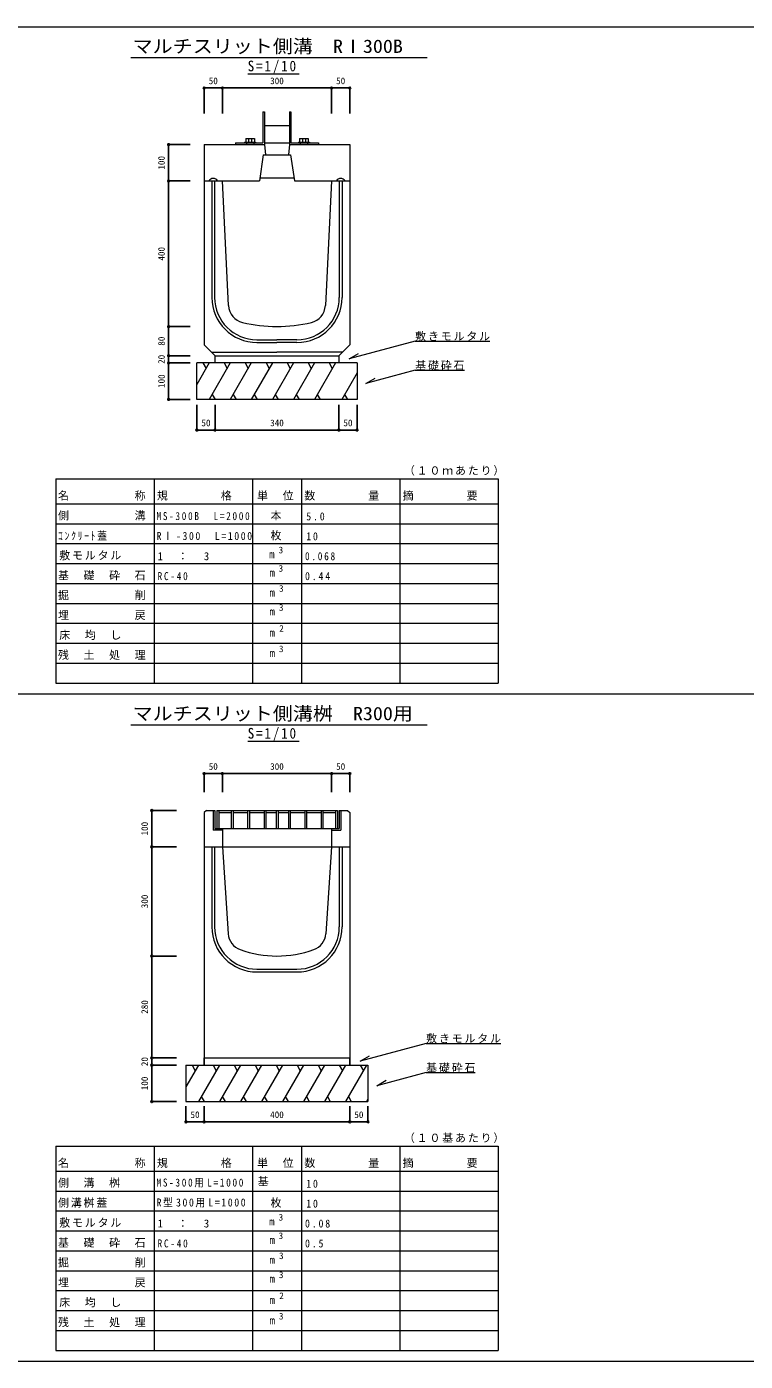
# Model space of a CAD drawing. Units: millimetres at full size, sheet at 1:10. Extents: x -4162 to 3838, y -1821 to 1845.
# Drawn here: x -849 to 1125, y -1821 to 1845 of the extents above; entities that cross this region are included whole.
import ezdxf
from ezdxf.enums import TextEntityAlignment as Align

# ---------------------------------------------------------------- set-up
doc = ezdxf.new("R2010")
doc.units = ezdxf.units.MM
doc.header["$LTSCALE"] = 10
doc.header["$PDMODE"] = 32
doc.header["$PDSIZE"] = 5
doc.linetypes.add('DASHED1', pattern=[1.8, 1.2, -0.6])
doc.linetypes.add('DASHED2', pattern=[3, 2, -1])
doc.layers.add('0-0_通り芯', color=7, linetype='Continuous', lineweight=18)
doc.layers.add('0-1_躯体', color=4, linetype='Continuous')
doc.styles.add('ＭＳ ゴシック', font='')
doc.styles.get('ＭＳ ゴシック').set_extended_font_data('MS Gothic')

msp = doc.modelspace()

# ---------------------------------------------------------------- linework, layer by layer
at = {"layer": '0-0_通り芯', "color": 2}
for p, q in [((-1517.35, 1845.46), (3838.19, 1845.46)), ((-200.31, 1611.56), (-200.31, 1526.06)), ((-200.31, 1611.56), (-195.81, 1611.56)), ((-127.81, 1611.56), (-127.81, 1573.56)), ((-127.81, 1611.56), (-123.31, 1611.56)), ((-123.31, 1611.56), (-123.31, 1526.06)), ((-195.81, 1573.56), (-195.81, 1521.56)), ((-127.81, 1573.56), (-127.81, 1521.56)), ((-275.81, 1526.06), (-200.31, 1526.06)), ((-275.81, 1526.06), (-275.81, 1521.56)), ((-250.81, 1528.06), (-250.81, 1526.06)), ((-250.81, 1528.06), (-220.81, 1528.06)), ((-247.81, 1538.06), (-223.81, 1538.06)), ((-247.81, 1538.06), (-247.81, 1528.06)), ((-245.81, 1526.06), (-245.81, 1521.56)), ((-245.81, 1521.56), (-225.81, 1521.56)), ((-239.81, 1538.06), (-239.81, 1528.06)), ((-231.81, 1538.06), (-231.81, 1528.06)), ((-225.81, 1526.06), (-225.81, 1521.56)), ((-223.81, 1538.06), (-223.81, 1528.06)), ((-220.81, 1528.06), (-220.81, 1526.06)), ((-195.81, 1526.06), (-127.81, 1526.06)), ((-126.81, 1521.56), (-46.81, 1521.56)), ((-123.31, 1526.06), (-47.81, 1526.06)), ((-102.81, 1528.06), (-72.81, 1528.06)), ((-102.81, 1528.06), (-102.81, 1526.06)), ((-99.81, 1538.06), (-99.81, 1528.06)), ((-99.81, 1538.06), (-75.81, 1538.06)), ((-97.81, 1526.06), (-97.81, 1521.56)), ((-91.81, 1538.06), (-91.81, 1528.06)), ((-83.81, 1538.06), (-83.81, 1528.06)), ((-77.81, 1526.06), (-77.81, 1521.56)), ((-75.81, 1538.06), (-75.81, 1528.06)), ((-72.81, 1528.06), (-72.81, 1526.06)), ((-47.81, 1526.06), (-47.81, 1521.56)), ((-336.81, -307.77), (-336.81, -362.27)), ((-332.31, -307.77), (-332.31, -357.77)), ((-326.94, -307.77), (-326.94, -357.77)), ((-326.94, -307.77), (4.06, -307.77)), ((-321.94, -307.77), (-321.94, -357.77)), ((-321.94, -313.77), (-287.19, -313.77)), ((-287.19, -307.77), (-287.19, -357.77)), ((-282.19, -307.77), (-282.19, -357.77)), ((-282.19, -313.77), (-242.44, -313.77)), ((-242.44, -307.77), (-242.44, -357.77)), ((-237.44, -307.77), (-237.44, -357.77)), ((-237.44, -313.77), (-197.44, -313.77)), ((-197.44, -307.77), (-197.44, -357.77)), ((-192.44, -307.77), (-192.44, -357.77)), ((-192.44, -313.77), (-163.94, -313.77)), ((-163.94, -307.77), (-163.94, -357.77)), ((-158.94, -307.77), (-158.94, -357.77)), ((-158.94, -313.77), (-130.44, -313.77)), ((-130.44, -307.77), (-130.44, -357.77)), ((-125.44, -307.77), (-125.44, -357.77)), ((-125.44, -313.77), (-85.44, -313.77)), ((-85.44, -307.77), (-85.44, -357.77)), ((-80.44, -307.77), (-80.44, -357.77)), ((-80.44, -313.77), (-40.69, -313.77)), ((-40.69, -307.77), (-40.69, -357.77)), ((-35.69, -307.77), (-35.69, -357.77)), ((-35.69, -313.77), (-0.94, -313.77)), ((-0.94, -307.77), (-0.94, -357.77)), ((4.06, -307.77), (4.06, -357.77)), ((8.69, -307.77), (8.69, -357.77)), ((13.19, -307.77), (13.19, -362.27)), ((-311.81, -362.27), (-336.81, -362.27)), ((-332.31, -357.77), (8.69, -357.77)), ((-311.81, -357.77), (-311.81, -363.77)), ((-311.81, -362.27), (-311.81, -407.77)), ((-11.81, -357.77), (-11.81, -363.77)), ((-11.81, -362.27), (13.19, -362.27)), ((-11.81, -362.27), (-11.81, -407.77)), ((-4161.81, -1821.21), (3838.19, -1821.21))]:
    msp.add_line(p, q, dxfattribs=at)
at = {"layer": '0-0_通り芯'}
for p, q in [((-563.64, 1760.46), (250.35, 1760.46)), ((-242.25, 1715.74), (-101.29, 1715.74)), ((217.96, 981.34), (36.45, 932.7)), ((217.96, 981.34), (422.96, 981.34)), ((-347.76, 921.56), (-381.81, 862.59)), ((-381.81, 821.56), (-381.81, 921.56)), ((58.19, 921.56), (-381.81, 921.56)), ((-365.07, 921.56), (-356.42, 906.58)), ((-290.03, 921.56), (-347.76, 821.56)), ((-331.81, 921.56), (-331.81, 941.56)), ((-307.33, 921.56), (-298.68, 906.58)), ((-232.29, 921.56), (-290.03, 821.56)), ((-249.6, 921.56), (-240.95, 906.58)), ((-174.56, 921.56), (-232.29, 821.56)), ((-191.86, 921.56), (-183.21, 906.58)), ((-116.82, 921.56), (-174.56, 821.56)), ((-134.13, 921.56), (-125.48, 906.58)), ((-59.09, 921.56), (-116.82, 821.56)), ((-76.39, 921.56), (-67.74, 906.58)), ((-1.35, 921.56), (-59.09, 821.56)), ((-18.66, 921.56), (-10.01, 906.58)), ((8.19, 941.56), (8.19, 921.56)), ((36.45, 932.7), (62.43, 947.7)), ((58.19, 921.56), (58.19, 821.56)), ((58.19, 894.72), (15.95, 821.56)), ((217.96, 901.54), (352.96, 901.54)), ((58.19, 821.56), (-381.81, 821.56)), ((-339.84, 835.28), (-331.92, 821.56)), ((-282.11, 835.28), (-274.19, 821.56)), ((-224.37, 835.28), (-216.45, 821.56)), ((-166.64, 835.28), (-158.72, 821.56)), ((-108.9, 835.28), (-100.98, 821.56)), ((-51.17, 835.28), (-43.25, 821.56)), ((23.87, 835.28), (31.79, 821.56)), ((-769.31, 603.01), (445.69, 603.01)), ((-769.31, 603.01), (-769.31, 479.89)), ((-499.31, 603.01), (-499.31, 479.89)), ((-229.31, 603.01), (-229.31, 479.89)), ((-94.31, 603.01), (-94.31, 479.89)), ((175.69, 603.01), (175.69, 479.89)), ((445.69, 603.01), (445.69, 479.89)), ((-769.31, 534.61), (445.69, 534.61)), ((-769.31, 479.89), (445.69, 479.89)), ((-769.31, 479.89), (-769.31, 42.13)), ((-499.31, 479.89), (-499.31, 42.13)), ((-229.31, 479.89), (-229.31, 42.13)), ((-94.31, 479.89), (-94.31, 42.13)), ((175.69, 479.89), (175.69, 42.13)), ((445.69, 479.89), (445.69, 42.13)), ((-769.31, 425.17), (445.69, 425.17)), ((-769.31, 370.45), (445.69, 370.45)), ((-769.31, 315.73), (445.69, 315.73)), ((-769.31, 261.01), (445.69, 261.01)), ((-769.31, 206.29), (445.69, 206.29)), ((-769.31, 151.57), (445.69, 151.57)), ((-769.31, 96.85), (445.69, 96.85)), ((-769.31, 42.13), (445.69, 42.13)), ((-683.81, 42.13), (225.19, 42.13)), ((-563.64, -72.87), (250.35, -72.87)), ((-242.25, -117.59), (-101.29, -117.59)), ((247.96, -947.99), (452.96, -947.99)), ((-411.81, -1007.77), (88.19, -1007.77)), ((-377.76, -1007.77), (-411.81, -1066.75)), ((-411.81, -1007.77), (-411.81, -1107.77)), ((-395.07, -1007.77), (-386.42, -1022.76)), ((-320.03, -1007.77), (-377.76, -1107.77)), ((-337.33, -1007.77), (-328.68, -1022.76)), ((-262.29, -1007.77), (-320.03, -1107.77)), ((-279.6, -1007.77), (-270.95, -1022.76)), ((-204.56, -1007.77), (-262.29, -1107.77)), ((-221.86, -1007.77), (-213.21, -1022.76)), ((-146.82, -1007.77), (-204.56, -1107.77)), ((-164.13, -1007.77), (-155.48, -1022.76)), ((-89.09, -1007.77), (-146.82, -1107.77)), ((-106.39, -1007.77), (-97.74, -1022.76)), ((-31.35, -1007.77), (-89.09, -1107.77)), ((-48.66, -1007.77), (-40.01, -1022.76)), ((26.38, -1007.77), (-31.35, -1107.77)), ((9.08, -1007.77), (17.73, -1022.76)), ((84.12, -1007.77), (26.38, -1107.77)), ((66.81, -1007.77), (75.46, -1022.76)), ((88.19, -1007.77), (88.19, -1107.77)), ((247.96, -1027.8), (112.08, -1064.21)), ((112.08, -1064.21), (138.06, -1049.21)), ((247.96, -1027.8), (382.96, -1027.8)), ((-369.84, -1094.05), (-361.92, -1107.77)), ((-312.11, -1094.05), (-304.19, -1107.77)), ((-254.37, -1094.05), (-246.45, -1107.77)), ((-196.64, -1094.05), (-188.72, -1107.77)), ((-138.9, -1094.05), (-130.98, -1107.77)), ((-81.17, -1094.05), (-73.25, -1107.77)), ((-23.43, -1094.05), (-15.51, -1107.77)), ((34.3, -1094.05), (42.22, -1107.77)), ((-411.81, -1107.77), (88.19, -1107.77)), ((88.19, -1100.72), (84.12, -1107.77)), ((-769.31, -1230.33), (445.69, -1230.33)), ((-769.31, -1230.33), (-769.31, -1353.45)), ((-499.31, -1230.33), (-499.31, -1353.45)), ((-229.31, -1230.33), (-229.31, -1353.45)), ((-94.31, -1230.33), (-94.31, -1353.45)), ((175.69, -1230.33), (175.69, -1353.45)), ((445.69, -1230.33), (445.69, -1353.45)), ((-769.31, -1298.73), (445.69, -1298.73)), ((-769.31, -1353.45), (445.69, -1353.45)), ((-769.31, -1353.45), (-769.31, -1791.21)), ((-499.31, -1353.45), (-499.31, -1791.21)), ((-229.31, -1353.45), (-229.31, -1791.21)), ((-94.31, -1353.45), (-94.31, -1791.21)), ((175.69, -1353.45), (175.69, -1791.21)), ((445.69, -1353.45), (445.69, -1791.21)), ((-769.31, -1408.17), (445.69, -1408.17)), ((-769.31, -1462.89), (445.69, -1462.89)), ((-769.31, -1517.61), (445.69, -1517.61)), ((-769.31, -1572.33), (445.69, -1572.33)), ((-769.31, -1627.05), (445.69, -1627.05)), ((-769.31, -1681.77), (445.69, -1681.77)), ((-769.31, -1736.49), (445.69, -1736.49)), ((-769.31, -1791.21), (445.69, -1791.21)), ((-683.81, -1791.21), (225.19, -1791.21))]:
    msp.add_line(p, q, dxfattribs=at)
at = {"layer": '0-0_通り芯', "color": 3}
for p, q in [((-361.81, 1521.56), (-195.81, 1521.56)), ((-361.81, 1521.56), (-361.81, 1421.56)), ((-195.81, 1521.56), (-193.31, 1493.56)), ((-127.81, 1521.56), (-130.31, 1493.56)), ((-127.81, 1521.56), (38.19, 1521.56)), ((38.19, 1521.56), (38.19, 1421.56)), ((-199.31, 1493.56), (-209.81, 1421.56)), ((-199.31, 1493.56), (-124.31, 1493.56)), ((-124.31, 1493.56), (-113.81, 1421.56)), ((-208.5, 1430.56), (-115.13, 1430.56)), ((-361.81, 1421.56), (-361.81, 971.56)), ((-361.81, 1421.56), (-209.81, 1421.56)), ((-340.61, 1421.56), (-340.61, 1101.56)), ((-333.01, 1421.56), (-333.01, 1101.56)), ((-294.69, 1079.03), (-311.81, 1421.56)), ((-113.81, 1421.56), (38.19, 1421.56)), ((-11.81, 1421.56), (-28.94, 1079.03)), ((9.39, 1421.56), (9.39, 1101.56)), ((16.99, 1421.56), (16.99, 1101.56)), ((38.19, 1421.56), (38.19, 971.56)), ((-361.81, 971.56), (-331.81, 941.56)), ((-216.81, 985.36), (-161.81, 985.36)), ((-216.81, 977.76), (-161.81, 977.76)), ((-106.81, 985.36), (-161.81, 985.36)), ((-106.81, 977.76), (-161.81, 977.76)), ((8.19, 941.56), (38.19, 971.56)), ((-341.81, 951.56), (-161.81, 951.56)), ((-331.81, 941.56), (8.19, 941.56)), ((-331.81, 941.56), (8.19, 941.56)), ((18.19, 951.56), (-161.81, 951.56)), ((-355.81, -307.77), (-361.81, -313.77)), ((-355.81, -307.77), (-332.31, -307.77)), ((8.69, -307.77), (32.19, -307.77)), ((32.19, -307.77), (38.19, -313.77)), ((38.19, -313.77), (38.19, -407.77)), ((-361.81, -407.77), (-361.81, -987.77)), ((-346.81, -407.77), (-326.81, -407.77)), ((-340.61, -407.77), (-340.61, -627.77)), ((-333.01, -407.77), (-333.01, -627.77)), ((-311.81, -407.77), (-295.89, -646.5)), ((-11.81, -407.77), (-27.72, -646.5)), ((9.39, -407.77), (9.39, -627.77)), ((16.99, -407.77), (16.99, -627.77)), ((38.19, -407.77), (38.19, -987.77)), ((-216.81, -743.97), (-106.81, -743.97)), ((-216.81, -751.57), (-106.81, -751.57)), ((-361.81, -987.77), (38.19, -987.77))]:
    msp.add_line(p, q, dxfattribs=at)
at = {"layer": '0-0_通り芯', "color": 2, "linetype": 'DASHED2'}
msp.add_line((-276.81, 1521.56), (-196.81, 1521.56), dxfattribs=at)
at = {"layer": '0-0_通り芯', "color": 4}
msp.add_line((-4161.81, 12.13), (3838.19, 12.13), dxfattribs=at)
at = {"layer": '0-0_通り芯', "color": 3, "linetype": 'DASHED1'}
for p, q in [((-311.81, -362.27), (-311.81, -407.77)), ((-11.81, -362.27), (-11.81, -407.77))]:
    msp.add_line(p, q, dxfattribs=at)
at = {"layer": '0-0_通り芯', "color": 2}
msp.add_lwpolyline([(-195.81, 1611.56), (-195.81, 1573.56), (-127.81, 1573.56)], dxfattribs=at)
at = {"layer": '0-0_通り芯'}
for points in [[(217.96, 901.54), (82.08, 865.12), (108.06, 880.12)], [(247.96, -947.99), (66.45, -996.63), (92.43, -981.63)]]:
    msp.add_lwpolyline(points, dxfattribs=at)
at = {"layer": '0-0_通り芯', "color": 3}
msp.add_lwpolyline([(-361.81, -313.77), (-361.81, -407.77), (38.19, -407.77)], dxfattribs=at)
for centre, radius, start, end in [((-336.81, 1414.96), 13.6, 29.03, 150.96999), ((13.19, 1414.96), 13.6, 29.03, 150.96999), ((-216.81, 1101.56), 123.8, 180, 270), ((-216.81, 1101.56), 116.2, 180, 270), ((-106.81, 1101.56), 123.8, 270, 0), ((-106.81, 1101.56), 116.2, 270, 0), ((-244.75, 1081.52), 50, 182.86, 256.29), ((-78.88, 1081.52), 50, 283.71, 357.14), ((-161.81, 1421.56), 400, 256.29, 283.71), ((-216.81, -627.77), 123.8, 180, 270), ((-216.81, -627.77), 116.2, 180, 270), ((-246, -643.17), 50, 183.81, 250.32), ((-106.81, -627.77), 116.2, 270, 0), ((-106.81, -627.77), 123.8, 270, 0), ((-77.61, -643.17), 50, 289.68, 356.19), ((-161.81, -407.77), 300, 250.32, 289.68)]:
    msp.add_arc(centre, radius, start, end, dxfattribs=at)
at = {"layer": '0-1_躯体', "color": 7}
for p, q in [((-361.81, 1677.04), (-311.81, 1677.04)), ((-311.81, 1677.04), (-11.81, 1677.04)), ((-11.81, 1677.04), (38.19, 1677.04)), ((-459.46, 1421.56), (-459.46, 1521.56)), ((-459.46, 1021.56), (-459.46, 1421.56)), ((-459.46, 941.56), (-459.46, 1021.56)), ((-459.46, 921.56), (-459.46, 941.56)), ((-459.46, 821.56), (-459.46, 921.56)), ((-381.81, 737.28), (-331.81, 737.28)), ((-331.81, 737.28), (8.19, 737.28)), ((8.19, 737.28), (58.19, 737.28)), ((-361.81, -206.68), (-311.81, -206.68)), ((-311.81, -206.68), (-11.81, -206.68)), ((-11.81, -206.68), (38.19, -206.68)), ((-505.71, -307.77), (-505.71, -407.77)), ((-505.71, -407.77), (-505.71, -707.77)), ((-505.71, -707.77), (-505.71, -987.77)), ((-505.71, -987.77), (-505.71, -1007.77)), ((-361.81, -987.77), (-361.81, -1007.77)), ((38.19, -987.77), (38.19, -1007.77)), ((-505.71, -1007.77), (-505.71, -1107.77)), ((-411.81, -1163.33), (-361.81, -1163.33)), ((-361.81, -1163.33), (38.19, -1163.33)), ((38.19, -1163.33), (88.19, -1163.33))]:
    msp.add_line(p, q, dxfattribs=at)
at = {"layer": '0-1_躯体'}
for p, q in [((-361.81, 1677.04), (-361.81, 1607.4)), ((-311.81, 1677.04), (-311.81, 1607.4)), ((-11.81, 1677.04), (-11.81, 1607.4)), ((38.19, 1677.04), (38.19, 1607.4)), ((-459.46, 1521.56), (-400.56, 1521.56)), ((-459.46, 1421.56), (-400.56, 1421.56)), ((-459.46, 1021.56), (-400.56, 1021.56)), ((-459.46, 941.56), (-400.56, 941.56)), ((-459.46, 941.56), (-400.56, 941.56)), ((-459.46, 941.56), (-400.56, 941.56)), ((-459.46, 921.56), (-400.56, 921.56)), ((-459.46, 821.56), (-400.56, 821.56)), ((-381.81, 737.28), (-381.81, 806.51)), ((-331.81, 737.28), (-331.81, 806.51)), ((8.19, 737.28), (8.19, 806.51)), ((58.19, 737.28), (58.19, 806.51)), ((-361.81, -206.68), (-361.81, -257.66)), ((-311.81, -206.68), (-311.81, -257.66)), ((-11.81, -206.68), (-11.81, -257.66)), ((38.19, -206.68), (38.19, -257.66)), ((-505.71, -307.77), (-437.72, -307.77)), ((-505.71, -407.77), (-437.72, -407.77)), ((-505.71, -707.77), (-437.72, -707.77)), ((-505.71, -987.77), (-437.72, -987.77)), ((-505.71, -1007.77), (-437.72, -1007.77)), ((-505.71, -1107.77), (-437.72, -1107.77)), ((-411.81, -1163.33), (-411.81, -1119.98)), ((-361.81, -1163.33), (-361.81, -1119.98)), ((38.19, -1163.33), (38.19, -1119.98)), ((88.19, -1163.33), (88.19, -1119.98))]:
    msp.add_line(p, q, dxfattribs=at)
for p in [(-361.81, 1677.04), (-311.81, 1677.04), (-11.81, 1677.04), (38.19, 1677.04), (-459.46, 1521.56), (-459.46, 1421.56), (-459.46, 1021.56), (-459.46, 941.56), (-459.46, 921.56), (-459.46, 821.56), (-381.81, 737.28), (-331.81, 737.28), (8.19, 737.28), (58.19, 737.28), (-361.81, -206.68), (-311.81, -206.68), (-11.81, -206.68), (38.19, -206.68), (-505.71, -307.77), (-505.71, -407.77), (-505.71, -707.77), (-505.71, -987.77), (-505.71, -1007.77), (-505.71, -1107.77), (-411.81, -1163.33), (-361.81, -1163.33), (38.19, -1163.33), (88.19, -1163.33)]:
    msp.add_point(p, dxfattribs=at)

# ---------------------------------------------------------------- texts
at = {"layer": '0-0_通り芯', "color": 3, "style": 'ＭＳ ゴシック', "width": 1.1}
for s, p in [('マルチスリット側溝\u3000RⅠ300B', (-558.24, 1762.48)), ('マルチスリット側溝桝\u3000R300用', (-558.24, -70.85))]:
    msp.add_text(s, height=36.66, dxfattribs=at).set_placement(p, align=Align.BOTTOM_LEFT)
at = {"layer": '0-0_通り芯', "color": 4, "style": 'ＭＳ ゴシック'}
for s, p in [('3', (-157.29, 393.07)), ('3', (-157.29, 342.45)), ('3', (-156.12, 287.39)), ('3', (-156.39, 235.13)), ('2', (-155.49, 177.61)), ('3', (-156.39, 121.52)), ('3', (-157.29, -1440.27)), ('3', (-157.29, -1490.88)), ('3', (-156.12, -1545.94)), ('3', (-156.39, -1598.2)), ('2', (-155.49, -1655.73)), ('3', (-156.39, -1711.81))]:
    msp.add_text(s, height=18.33, dxfattribs=at).set_placement(p, align=Align.BOTTOM_LEFT)
at = {"layer": '0-0_通り芯', "style": 'ＭＳ ゴシック'}
for s, p in [('m', (-183.39, 378.7)), ('m', (-182.49, 328.09)), ('m', (-182.49, 273.37)), ('m', (-182.49, 221.38)), ('m', (-182.4, 163.24)), ('m', (-182.22, 107.16)), ('基', (-214.56, -1344.51)), ('m', (-183.39, -1454.63)), ('m', (-182.49, -1505.25)), ('m', (-182.49, -1559.97)), ('m', (-182.49, -1611.95)), ('m', (-182.4, -1670.09)), ('m', (-182.22, -1726.18))]:
    msp.add_text(s, height=21.99, dxfattribs=at).set_placement(p, align=Align.BOTTOM_LEFT)
at = {"layer": '0-0_通り芯', "attachment_point": 7, "style": 'ＭＳ ゴシック'}
for s, insert, char_height in [('\\T1.28;\\W0.9;S=1/10', (-242.25, 1715.74), 29.33), ('\\T1.17;敷きモルタル', (217.96, 981.34), 21.99), ('\\T1.17;基礎砕石', (217.96, 901.54), 21.99), ('\\T1.17;（１０ｍあたり）', (186.94, 611.95), 21.99), ('\\T1.17;名\u3000\u3000\u3000\u3000\u3000称', (-763.31, 543.55), 21.99), ('\\T1.17;規\u3000\u3000\u3000\u3000格', (-491.56, 543.55), 21.99), ('\\T1.17;単\u3000位', (-216.31, 543.55), 21.99), ('\\T1.17;数\u3000\u3000\u3000\u3000量', (-86.56, 543.55), 21.99), ('\\T1.17;摘\u3000\u3000\u3000\u3000要', (183.44, 543.55), 21.99), ('\\T1.17;側\u3000\u3000\u3000\u3000\u3000溝', (-763.31, 488.83), 21.99), ('\\T1.17;\u3000本', (-214.56, 488.83), 21.99), ('\\T1.36;\\W0.85;MS-300B\u3000L=2000', (-492.56, 489.62), 21.99), ('\\T1.38;\\W0.9;5.0', (-81.31, 488.83), 21.99), ('\\T1.33;\\W0.9;ｺﾝｸﾘｰﾄ蓋', (-763.31, 434.11), 21.99), ('\\T1.32;\\W0.9;RⅠ-300\u3000L=1000', (-492.56, 434.9), 21.99), ('\\T1.17;\u3000枚', (-214.56, 434.11), 21.99), ('\\T1.36;\\W0.9;10', (-81.31, 434.11), 21.99), ('\\T1.17;敷モルタル', (-759.81, 379.39), 21.99), ('\\T1.21;1\u3000：\u30003', (-489.81, 379.39), 21.99), ('\\T1.38;\\W0.85;0.068', (-84.81, 379.39), 21.99), ('\\T1.17;基\u3000礎\u3000砕\u3000石', (-763.31, 324.67), 21.99), ('\\T1.38;\\W0.85;RC-40', (-489.81, 324.67), 21.99), ('\\T1.38;\\W0.9;0.44', (-84.81, 324.67), 21.99), ('\\T1.17;掘\u3000\u3000\u3000\u3000\u3000削', (-763.31, 269.95), 21.99), ('\\T1.17;埋\u3000\u3000\u3000\u3000\u3000戻', (-763.31, 215.23), 21.99), ('\\T1.17;床\u3000均\u3000し', (-759.81, 160.51), 21.99), ('\\T1.17;残\u3000土\u3000処\u3000理', (-763.31, 105.79), 21.99), ('\\T1.28;\\W0.9;S=1/10', (-242.25, -117.59), 29.33), ('\\T1.17;敷きモルタル', (247.96, -947.99), 21.99), ('\\T1.17;基礎砕石', (247.96, -1027.8), 21.99), ('\\T1.17;（１０基あたり）', (186.94, -1221.39), 21.99), ('\\T1.17;名\u3000\u3000\u3000\u3000\u3000称', (-763.31, -1289.79), 21.99), ('\\T1.17;規\u3000\u3000\u3000\u3000格', (-491.56, -1289.79), 21.99), ('\\T1.17;単\u3000位', (-216.31, -1289.79), 21.99), ('\\T1.17;数\u3000\u3000\u3000\u3000量', (-86.56, -1289.79), 21.99), ('\\T1.17;摘\u3000\u3000\u3000\u3000要', (183.44, -1289.79), 21.99), ('\\T1.17;側\u3000溝\u3000桝', (-763.31, -1344.51), 21.99), ('\\T1.36;\\W0.85;MS-300用L=1000', (-492.56, -1343.72), 21.99), ('\\T1.36;\\W0.9;10', (-81.31, -1344.51), 21.99), ('\\T1.17;側溝桝蓋', (-763.31, -1399.23), 21.99), ('\\T1.32;\\W0.9;R型300用L=1000', (-492.56, -1398.44), 21.99), ('\\T1.17;\u3000枚', (-214.56, -1399.23), 21.99), ('\\T1.36;\\W0.9;10', (-81.31, -1399.23), 21.99), ('\\T1.17;敷モルタル', (-759.81, -1453.95), 21.99), ('\\T1.21;1\u3000：\u30003', (-489.81, -1453.95), 21.99), ('\\T1.38;\\W0.9;0.08', (-84.81, -1453.95), 21.99), ('\\T1.17;基\u3000礎\u3000砕\u3000石', (-763.31, -1508.67), 21.99), ('\\T1.38;\\W0.85;RC-40', (-489.81, -1508.67), 21.99), ('\\T1.38;\\W0.9;0.5', (-84.81, -1508.67), 21.99), ('\\T1.17;掘\u3000\u3000\u3000\u3000\u3000削', (-763.31, -1563.39), 21.99), ('\\T1.17;埋\u3000\u3000\u3000\u3000\u3000戻', (-763.31, -1618.11), 21.99), ('\\T1.17;床\u3000均\u3000し', (-759.81, -1672.83), 21.99), ('\\T1.17;残\u3000土\u3000処\u3000理', (-763.31, -1727.55), 21.99)]:
    msp.add_mtext(s, dxfattribs=dict(at, insert=insert, char_height=char_height))
at = {"layer": '0-1_躯体', "style": 'ＭＳ ゴシック'}
for s, p in [('50', (-349.31, 1682.04)), ('300', (-180.56, 1682.04)), ('50', (0.69, 1682.04)), ('50', (-369.31, 742.28)), ('340', (-180.56, 742.28)), ('50', (20.69, 742.28)), ('50', (-349.31, -201.68)), ('300', (-180.56, -201.68)), ('50', (0.69, -201.68)), ('50', (-399.31, -1158.33)), ('400', (-180.56, -1158.33)), ('50', (50.69, -1158.33))]:
    msp.add_text(s, height=18.33, dxfattribs=at).set_placement(p, align=Align.BOTTOM_LEFT)
for s, p in [('100', (-464.46, 1452.81)), ('400', (-464.46, 1202.81)), ('80', (-464.46, 969.06)), ('20', (-464.46, 919.06)), ('100', (-464.46, 852.81)), ('100', (-510.71, -376.52)), ('300', (-510.71, -576.52)), ('280', (-510.71, -866.52)), ('20', (-510.71, -1010.27)), ('100', (-510.71, -1076.52))]:
    msp.add_text(s, height=18.33, rotation=90, dxfattribs=at).set_placement(p, align=Align.BOTTOM_LEFT)

doc.saveas('drawing.dxf')
